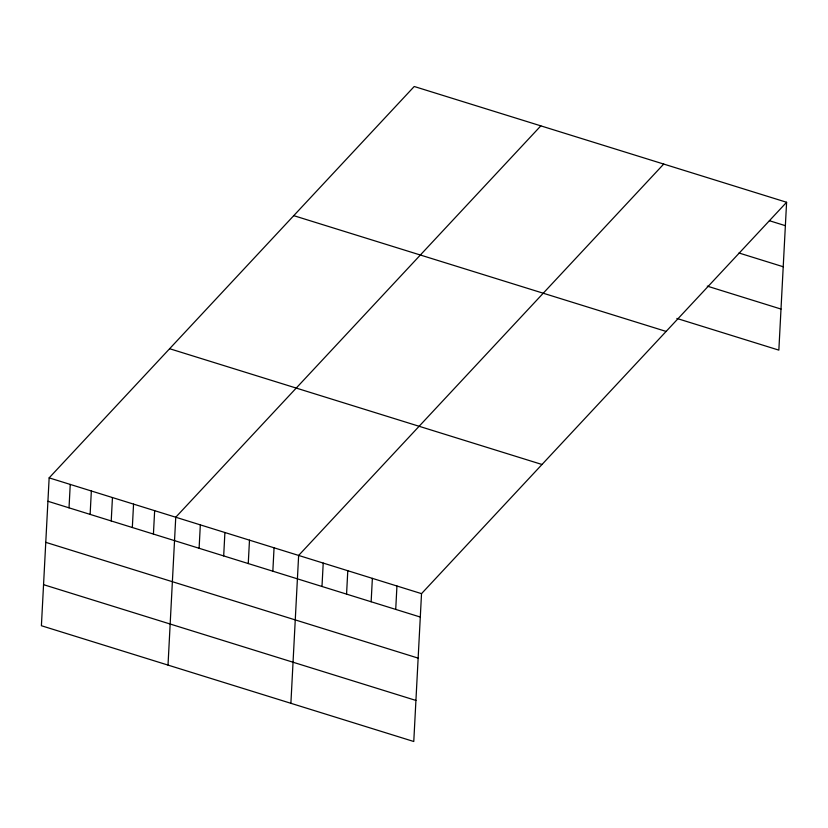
<?xml version="1.0" encoding="UTF-8"?>
<svg xmlns="http://www.w3.org/2000/svg" width="828" height="828" viewBox="0 0 828 828"><rect width="100%" height="100%" fill="white"/><g stroke="black" fill="none" stroke-linecap="round" stroke-linejoin="round"><path stroke-width="1.24" d="M49.152 477.87L41.4 625.73L413.772 741.505L421.524 593.645L786.6 202.27L414.228 86.495L49.152 477.87L421.524 593.645M69.024 507.833L70.245 484.421M90.128 514.395L91.349 490.983M111.221 520.957L112.453 497.545M132.325 527.519L133.556 504.107M153.428 534.07L154.65 510.669M168.012 665.091L175.753 517.231L540.829 125.866M199.103 548.281L200.335 524.869M223.684 555.919L224.905 532.507M248.255 563.558L249.487 540.156M272.836 571.196L274.058 547.794M290.887 703.293L298.639 555.433L663.714 164.068M321.988 586.483L323.22 563.071M346.57 594.121L347.791 570.72M371.141 601.759L372.372 578.358M395.722 609.408L396.943 585.996M786.6 202.27L778.848 350.13L676.859 318.428M769.398 220.714L785.368 225.682M738.98 252.995L783.226 266.751M707.278 286.136L781.001 309.061M293.754 215.653L666.126 331.428M169.626 348.712L541.998 464.487M47.92 501.271L420.293 617.046M45.768 542.34L418.14 658.115M43.553 584.661L415.925 700.436"/></g></svg>
